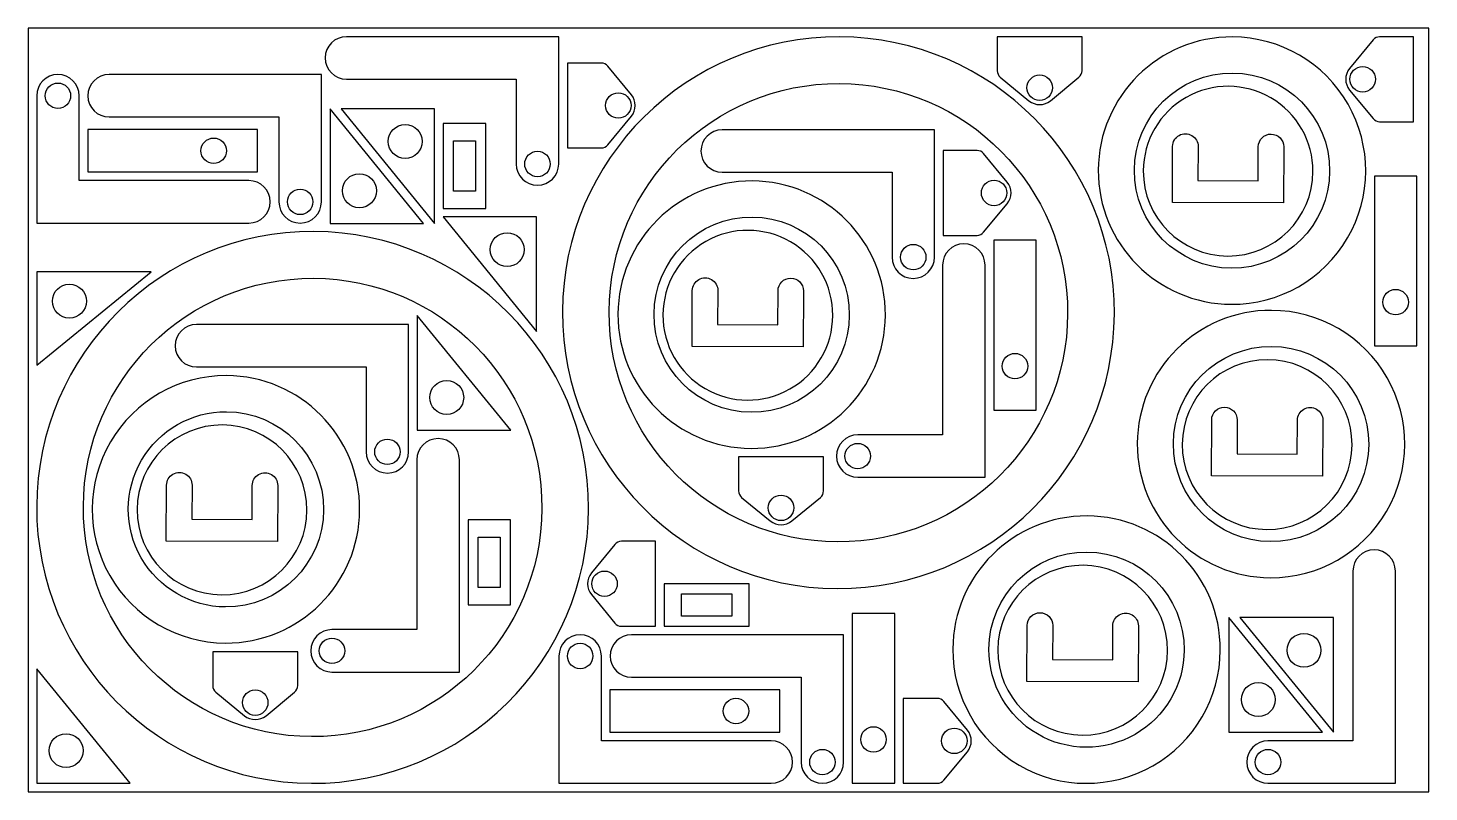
# Model space of a CAD drawing. Header units: metres. Extents: x 0 to 1650, y 0 to 900.
import ezdxf

# ---------------------------------------------------------------- set-up
doc = ezdxf.new("R2010")
doc.units = ezdxf.units.M

msp = doc.modelspace()

# ---------------------------------------------------------------- linework, layer by layer
for points in [[(0, 0), (1650, 0), (1650, 900), (0, 900)], [(355.7, 669.8), (465.7, 669.8), (355.7, 804.8)], [(478.8, 804.8), (368.8, 804.8), (478.8, 669.8)], [(270.4, 730.4), (270.4, 780.4), (70.4, 780.4), (70.4, 730.4)], [(489, 687.5), (539, 687.5), (539, 787.5), (489, 787.5)], [(514, 707.9), (501, 707.9), (501, 767.1), (514, 767.1), (527, 767.1), (527, 707.9)], [(1585.7, 525.4), (1635.7, 525.4), (1635.7, 725.4), (1585.7, 725.4)], [(599, 677.4), (489, 677.4), (599, 542.4)], [(1137.4, 450), (1187.4, 450), (1187.4, 650), (1137.4, 650)], [(10.2, 612.9), (10.2, 502.9), (145.2, 612.9)], [(458.5, 426.4), (568.5, 426.4), (458.5, 561.4)], [(518.2, 220.6), (568.2, 220.6), (568.2, 320.6), (518.2, 320.6)], [(543.2, 241), (530.2, 241), (530.2, 300.2), (543.2, 300.2), (556.2, 300.2), (556.2, 241)], [(849.3, 195.3), (849.3, 245.3), (749.3, 245.3), (749.3, 195.3)], [(828.9, 220.3), (828.9, 207.3), (769.7, 207.3), (769.7, 220.3), (769.7, 233.3), (828.9, 233.3)], [(970.8, 10.2), (1020.8, 10.2), (1020.8, 210.2), (970.8, 210.2)], [(1414.4, 70.4), (1524.4, 70.4), (1414.4, 205.4)], [(1537.4, 205.4), (1427.4, 205.4), (1537.4, 70.4)], [(10.2, 10.2), (120.2, 10.2), (10.2, 145.2)], [(885.4, 70.4), (885.4, 120.4), (685.4, 120.4), (685.4, 70.4)]]:
    msp.add_lwpolyline(points, close=True)
for points in [[(625, 889.8), (375, 889.8, 1), (375, 839.8), (575, 839.8), (575, 739.8, 1), (625, 739.8)], [(955.9, 889.6, 1), (953, 239.6, 1)], [(1204.2, 814.3), (1237.8, 842, 0.224049), (1241.5, 849.7), (1241.5, 889.7), (1141.5, 889.7), (1141.5, 849.7, 0.224049), (1145.1, 842), (1178.8, 814.3, 0.358899)], [(1418.7, 889.5, 1), (1417.3, 574.5, 1)], [(1556.5, 826.9), (1584.2, 793.3, 0.224049), (1591.9, 789.6), (1631.9, 789.6), (1631.9, 889.6), (1591.9, 889.6, 0.224049), (1584.2, 886), (1556.5, 852.4, 0.358899)], [(710.6, 821.4), (682.9, 855, 0.224049), (675.2, 858.7), (635.2, 858.7), (635.2, 758.7), (675.2, 758.7, 0.224049), (682.9, 762.3), (710.6, 796, 0.358899)], [(10.2, 670.2), (260.2, 670.2, 1), (260.2, 720.2), (60.2, 720.2), (60.2, 820.2, 1), (10.2, 820.2)], [(345.5, 845.2), (95.5, 845.2, 1), (95.5, 795.2), (295.5, 795.2), (295.5, 695.2, 1), (345.5, 695.2)], [(1176.5, 829.7, -1), (1206.5, 829.7, -1)], [(1418.5, 847, -1), (1417.5, 617, -1)], [(1571.9, 854.6, -1), (1571.9, 824.6, -1)], [(35.2, 805.2, -1), (35.2, 835.2, -1)], [(955.6, 834.6, -1), (953.3, 294.6, -1)], [(1513.4, 730.9, 1), (1313.5, 731.8, 1)], [(695.2, 793.7, -1), (695.2, 823.7, -1)], [(444.2, 786.4, -1), (444.2, 746.4, -1)], [(1067.6, 780.1), (817.6, 780.1, 1), (817.6, 730.1), (1017.6, 730.1), (1017.6, 630.1, 1), (1067.6, 630.1)], [(1479, 760), (1478.8, 694), (1347.8, 694.6), (1348.1, 760.6, -1), (1378.1, 760.4), (1377.9, 720.4), (1448.9, 720.1), (1449, 760.1, -1)], [(233.7, 755.4, -1), (203.7, 755.4, -1)], [(600, 754.8, -1), (600, 724.8, -1)], [(1153.2, 718.5), (1125.5, 752.1, 0.224049), (1117.8, 755.7), (1077.8, 755.7), (1077.8, 655.7), (1117.8, 655.7, 0.224049), (1125.5, 659.4), (1153.2, 693, 0.358899)], [(390.3, 688.3, -1), (390.3, 728.3, -1)], [(320.5, 710.2, -1), (320.5, 680.2, -1)], [(853, 719.8, 1), (851.6, 404.8, 1)], [(1137.8, 690.7, -1), (1137.8, 720.7, -1)], [(852.8, 677.3, -1), (851.8, 447.3, -1)], [(336.6, 660.2, 1), (333.8, 10.2, 1)], [(947.8, 561.2, 1), (747.8, 562.1, 1)], [(564.4, 658.9, -1), (564.4, 618.9, -1)], [(1127.2, 370.7), (1127.2, 620.7, 1), (1077.2, 620.7), (1077.2, 420.7), (977.2, 420.7, 1), (977.2, 370.7)], [(1042.6, 645.1, -1), (1042.6, 615.1, -1)], [(28.7, 578.3, -1), (68.7, 578.3, -1)], [(336.4, 605.2, -1), (334, 65.2, -1)], [(913.3, 590.3), (913.1, 524.3), (782.1, 524.9), (782.4, 590.9, -1), (812.4, 590.7), (812.2, 550.7), (883.2, 550.4), (883.3, 590.4, -1)], [(1610.7, 562.1, -1), (1610.7, 592.1, -1)], [(1464.7, 567.4, 1), (1463.3, 252.4, 1)], [(448.3, 550.7), (198.3, 550.7, 1), (198.3, 500.7), (398.3, 500.7), (398.3, 400.7, 1), (448.3, 400.7)], [(1162.4, 486.7, -1), (1162.4, 516.7, -1)], [(1464.5, 524.9, -1), (1463.5, 294.9, -1)], [(1559.4, 408.8, 1), (1359.4, 409.7, 1)], [(233.8, 490.5, 1), (232.4, 175.5, 1)], [(493.1, 444.8, -1), (493.1, 484.8, -1)], [(233.6, 448, -1), (232.6, 218, -1)], [(1525, 437.9), (1524.7, 371.9), (1393.8, 372.4), (1394.1, 438.4, -1), (1424.1, 438.3), (1423.9, 398.3), (1494.8, 398), (1495, 438, -1)], [(328.5, 331.9, 1), (128.5, 332.8, 1)], [(508, 141.3), (508, 391.3, 1), (458, 391.3), (458, 191.3), (358, 191.3, 1), (358, 141.3)], [(423.3, 415.7, -1), (423.3, 385.7, -1)], [(992.2, 395.7, -1), (962.2, 395.7, -1)], [(899.6, 319.3), (933.2, 347, 0.224049), (936.9, 354.7), (936.9, 394.7), (836.9, 394.7), (836.9, 354.7, 0.224049), (840.5, 347), (874.1, 319.3, 0.358899)], [(294.1, 361), (293.8, 295), (162.9, 295.5), (163.2, 361.5, -1), (193.2, 361.4), (193, 321.4), (263.9, 321.1), (264.1, 361.1, -1)], [(871.9, 334.7, -1), (901.9, 334.7, -1)], [(1404.2, 167, 1), (1089.2, 168.4, 1)], [(663.6, 232.5), (691.3, 198.9, 0.224049), (699, 195.3), (739, 195.3), (739, 295.3), (699, 295.3, 0.224049), (691.3, 291.6), (663.6, 258, 0.358899)], [(1361.7, 167.2, -1), (1131.7, 168.2, -1)], [(1610.4, 10.2), (1610.4, 260.2, 1), (1560.4, 260.2), (1560.4, 60.2), (1460.4, 60.2, 1), (1460.4, 10.2)], [(1342.1, 166.6, 1), (1142.1, 167.5, 1)], [(679, 260.3, -1), (679, 230.3, -1)], [(1307.7, 195.7), (1307.4, 129.7), (1176.5, 130.3), (1176.8, 196.3, -1), (1206.8, 196.1), (1206.6, 156.1), (1277.5, 155.8), (1277.7, 195.8, -1)], [(625.3, 10.2), (875.3, 10.2, 1), (875.3, 60.2), (675.3, 60.2), (675.3, 160.2, 1), (625.3, 160.2)], [(960.6, 185.2), (710.6, 185.2, 1), (710.6, 135.2), (910.6, 135.2), (910.6, 35.2, 1), (960.6, 35.2)], [(1502.8, 186.9, -1), (1502.8, 146.9, -1)], [(280.3, 89.9), (314, 117.6, 0.224049), (317.6, 125.3), (317.6, 165.3), (217.6, 165.3), (217.6, 125.3, 0.224049), (221.2, 117.6), (254.9, 89.9, 0.358899)], [(373, 166.3, -1), (343, 166.3, -1)], [(650.3, 145.2, -1), (650.3, 175.2, -1)], [(252.6, 105.3, -1), (282.6, 105.3, -1)], [(1449, 88.8, -1), (1449, 128.8, -1)], [(848.8, 95.4, -1), (818.8, 95.4, -1)], [(1106.4, 72.9), (1078.6, 106.6, 0.224049), (1070.9, 110.2), (1030.9, 110.2), (1030.9, 10.2), (1070.9, 10.2, 0.224049), (1078.6, 13.8), (1106.4, 47.5, 0.358899)], [(44.8, 28.7, -1), (44.8, 68.7, -1)], [(995.8, 46.9, -1), (995.8, 76.9, -1)], [(1090.9, 45.2, -1), (1090.9, 75.2, -1)], [(935.6, 50.2, -1), (935.6, 20.2, -1)], [(1475.4, 35.2, -1), (1445.4, 35.2, -1)]]:
    msp.add_lwpolyline(points, format="xyb", close=True)

doc.saveas('drawing.dxf')
